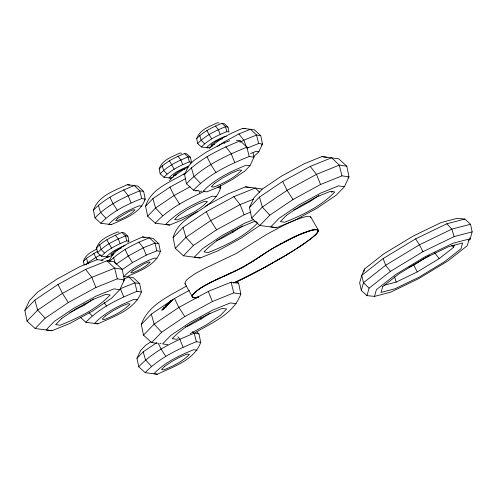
<?xml version="1.0" encoding="UTF-8"?>
<svg xmlns="http://www.w3.org/2000/svg" width="497" height="497" viewBox="0 0 497 497"><rect width="100%" height="100%" fill="white"/><g stroke="black" fill="none" stroke-linecap="round" stroke-linejoin="round"><path stroke-width="0.75" d="M310.867 217.804L310.408 216.611L308.836 216.301A52.148 7.349 -29.7 0 0 301.424 217.854M318.186 231.068L317.726 229.869L316.154 229.558A52.148 7.349 -29.7 0 0 308.736 231.117L302.331 233.453A46.358 6.529 -29.7 0 0 297.722 235.41A47.053 6.629 -29.7 0 0 292.603 237.759L283.433 242.356M363.736 271.94L364.568 268.952L383.802 253.849L413.038 236.125L441.112 222.55L457.302 218.313L464.844 219.065L470.516 224.246L472.15 231.869L470.063 239.337L468.876 240.268M374.514 296.392L376.391 289.676L395.618 274.574L424.854 256.843L452.935 243.275L469.125 239.032L467.242 245.748L448.014 260.857L418.778 278.581L390.704 292.155L374.514 296.392L366.972 295.64L361.3 290.459L363.469 282.706L361.754 275.363L364.568 268.952M366.972 295.64L369.06 288.173L390.437 271.381L422.941 251.675L454.152 236.584L472.15 231.869M384.069 285.272L396.221 282.091L417.281 271.909L439.211 258.608L453.637 247.276L454.246 245.12M318.08 231.416L318.186 231.068M317.9 231.788L318.266 230.08L310.793 216.984M24.85 310.426L34.833 300.101L58.043 284.439L85.602 269.417L106.998 260.77L114.049 261.807L122.175 269.231L124.362 279.892L119.765 289.72L111.527 298.243L92.367 311.172L69.617 323.578L51.955 330.716L35.169 328.511L27.037 321.087L24.85 310.426L29.447 300.598L37.685 292.074L56.844 279.14L79.601 266.74L97.257 259.602L103.078 260.459M93.417 210.237C98.294 195.806 114.652 190.525 127.263 184.698L137.781 186.058L143.633 191.401L145.205 199.073C140.328 213.505 123.97 218.792 111.359 224.613L100.841 223.259L94.989 217.916L93.417 210.237C104.476 198.601 119.547 191.451 134.277 185.543L139.787 190.836L141.701 198.558L145.205 199.073L144.211 200.098M84.161 264.938L83.44 261.422C85.167 254.93 91.498 251.867 96.915 248.891M112.9 255.067L108.017 257.042L101.345 256.185L97.592 252.756L96.586 247.835C99.537 238.852 109.644 235.553 117.46 231.956L119.069 232.198M109.197 261.217C114.416 247.605 130.289 242.654 142.44 236.963L152.958 238.318L158.81 243.66L160.382 251.339C155.505 265.771 139.148 271.051 126.536 276.879L123.915 276.494C132.177 267.79 143.447 262.447 154.455 258.03L157.077 258.415M173.41 176.975L170.614 178.106L163.942 177.249L160.189 173.82L159.183 168.899C162.134 159.916 172.242 156.617 180.057 153.02L181.666 153.262M197.514 211.542L181.79 220.109L169.589 225.042L155.263 223.19L147.634 216.22L145.584 206.205C151.02 188.649 170.241 182.213 184.555 173.577M212.281 146.155L208.094 147.851L201.422 146.994L197.669 143.565L196.663 138.644C199.614 129.661 209.722 126.362 217.537 122.765L219.146 123.001M198.278 190.867L193.501 190.165L186.456 183.735L184.561 174.49L188.543 165.973L193.805 160.537L206.025 152.287L220.538 144.372L229.695 140.676M80.452 317.359L85.844 322.28L97.984 323.851C113.72 316.459 134.849 309.842 141.372 292.012L139.632 283.526L133.159 277.618L128.773 276.978L123.865 278.96M259.769 225.508L240.616 238.436L217.86 250.842L200.204 257.98L183.412 255.775L175.286 248.351L173.099 237.69C179.752 212.828 213.499 211.598 220.767 187.481L220.326 185.338M157.263 343.384L151.622 342.557L143.49 335.133L141.31 324.466C148.268 304.487 169.8 295.945 186.686 285.893M196.818 331.94L198.974 333.909L200.713 342.396C194.19 360.219 173.068 366.836 157.325 374.235L145.186 372.663L138.713 366.755L136.973 358.269L140.632 350.441L145.459 345.452L151.076 341.663M249.985 165.725L246.27 165.184C230.676 171.44 214.716 179.007 203.012 191.333L206.721 191.879L217.99 187.326L232.503 179.411L244.723 171.161L249.985 165.725L253.967 157.207L253.091 152.939M253.545 156.835L258.869 151.784L262.484 144.043L260.763 135.644L254.358 129.798L242.853 128.313C230.807 133.146 218.481 138.998 209.436 148.516M249.488 207.417L254.085 197.589L262.329 189.065L281.482 176.137L304.239 163.73L321.894 156.592L338.687 158.798L346.819 166.222L349 176.882L344.409 186.717L336.165 195.234L317.005 208.168L294.255 220.569L276.593 227.707L259.807 225.501L251.675 218.084L249.488 207.417L259.477 197.098L282.681 181.43L310.246 166.408L331.636 157.76L339.296 165.116L341.955 175.845L349 176.882L347.95 177.969M194.774 332.878C211.846 322.69 233.745 314.154 240.821 293.932L238.635 283.271L236.466 281.29M192.755 294.945C190.792 298.56 196.942 297.43 198.688 296.827M168.955 303.642L167.191 304.642M317.664 232.205L318.055 231.627M167.147 304.593L168.011 303.971L167.644 304.245M193.029 294.528C189.854 298.281 196.489 298.032 198.539 296.995L197.657 297.187M317.111 232.894C318.571 231.708 318.012 229.359 315.918 229.807A52.148 7.349 -29.7 0 0 308.5 231.36L302.095 233.702A46.358 6.529 -29.7 0 0 299.082 234.957A47.053 6.629 -29.7 0 0 292.366 238.001L272.157 248.798M317.353 232.646L317.813 232.037M193.37 294.087C189.046 297.833 195.619 298.815 198.297 297.237M317.508 232.484L316.738 233.373A36.269 5.113 -29.7 0 1 314.57 235.609M170.688 301.859L170.222 302.207M162.712 309.165L163.544 308.805M192.973 294.497L193.768 293.621M193.376 294.031L194.234 293.124M169.8 301.965L170.384 301.517L169.564 302.188L171.31 301.132L170.875 301.549M94.989 217.916C107.11 205.155 123.641 197.309 139.787 190.836L143.633 191.401M100.841 223.259C111.9 211.616 126.971 204.466 141.701 198.558M159.183 168.899C166.048 161.674 175.41 157.232 184.555 153.561L186.729 153.884L190.488 157.307L191.494 162.227L190.463 163.296M160.189 173.82C167.737 165.874 178.032 160.991 188.09 156.953L190.488 157.307M196.663 138.644C203.528 131.413 212.89 126.971 222.035 123.306L224.209 123.623L227.968 127.052L228.974 131.972L226.794 131.655C217.649 135.321 208.286 139.763 201.422 146.994M163.942 177.249C170.806 170.017 180.169 165.582 189.314 161.91L191.494 162.227M83.44 261.422L86.521 258.235L97.623 251.252M96.586 247.835C103.451 240.61 112.807 236.168 121.958 232.497L124.132 232.82L127.884 236.243L128.897 241.169L127.866 242.232M197.669 143.565C205.218 135.619 215.512 130.736 225.57 126.698L227.968 127.052M27.037 321.087L37.685 310.078L62.442 293.373L91.839 277.345L114.658 268.125L122.175 269.231M85.9 264.839L87.839 262.838L95.722 257.521L100.4 254.967M97.592 252.756C105.14 244.81 115.434 239.927 125.492 235.895L127.884 236.243M169.44 180.548L173.664 176.18L183.474 169.558L188.649 166.737M145.584 206.205L152.914 198.626L169.955 187.127L185.474 178.665M101.345 256.185C108.209 248.954 117.572 244.518 126.716 240.846L128.897 241.169M35.169 328.511L45.152 318.192L68.356 302.524L95.921 287.502L117.311 278.854L124.362 279.892L123.312 280.979M184.561 174.49C199.632 158.63 220.177 148.883 240.25 140.831L246.885 147.205L249.19 156.505L253.967 157.207M147.634 216.22L155.592 207.994L174.087 195.507L190.059 186.804M109.588 261.478C120.566 250.469 135.141 243.518 149.448 237.802L154.965 243.095L156.878 250.823L160.382 251.339M186.456 183.735C202.726 166.563 225.178 155.909 246.885 147.205L248.37 147.423M155.263 223.19C168.682 208.535 187.158 199.44 204.882 191.053M193.501 190.165C208.572 174.304 229.117 164.557 249.19 156.505M85.844 322.28C99.68 307.711 118.547 298.765 136.979 291.366L141.372 292.012M261.497 145.062L262.484 144.043L258.651 143.478L247.009 148.187M219.717 188.568L220.767 187.481L217.81 187.046M173.099 237.69L183.082 227.365L206.292 211.703L233.851 196.682L255.247 188.034L262.292 189.071M175.286 248.351L185.934 237.342L210.685 220.637L240.088 204.609L253.638 199.135M183.412 255.775L193.401 245.456L216.605 229.788L244.17 214.766L250.587 212.169M141.31 324.466L151.293 314.147L174.497 298.48L189.289 290.422M162.749 309.128L163.115 308.767M167.762 303.959L169.452 303.108M168.44 303.257L170.272 302.282M168.818 302.872L170.39 302.027M170.136 301.505L171.664 300.828M170.546 301.089L171.571 300.592M168.272 303.847L167.458 304.468M170.645 301.393L169.856 302.008M169.278 303.22L169.235 303.245M251.675 218.084L262.329 207.069L287.08 190.363L316.477 174.335L339.296 165.116L346.819 166.222M143.49 335.133L154.145 324.125L178.895 307.413L208.299 291.385L231.117 282.166L238.635 283.271M257.887 222.755C244.375 236.709 226.141 245.363 208.305 252.513L204.006 251.88C217.562 237.609 236.038 228.844 254.097 221.6L256.961 222.022M259.807 225.501L269.79 215.182L293 199.514L320.559 184.493L341.955 175.845M151.622 342.557L161.606 332.232L184.816 316.57L212.381 301.542L233.77 292.901L240.821 293.932M136.973 358.269L143.192 351.839L157.009 342.514M138.713 366.755C153.735 350.944 174.205 341.234 194.209 333.207L198.974 333.909M145.186 372.663C159.021 358.095 177.889 349.142 196.321 341.75L200.713 342.396M166.538 305.208L168.222 304.282M166.756 305.108L167.998 304.444M168.079 304.518L167.818 304.686L168.216 304.412M193.836 293.534L194.756 292.609M194.358 293.013L195.34 292.062M162.979 309.01L163.718 308.494L163.271 308.705M313.868 236.243L314.968 235.199A36.269 5.113 -29.7 0 0 317.136 232.963M163.693 308.687L163.724 308.656A3.529 0.497 -29.7 0 1 164.004 308.413M194.942 292.472L195.986 291.49M314.266 235.839L312.271 237.609M313.098 236.914L314.104 236M163.451 308.805L163.513 308.749A2.771 0.391 -29.7 0 1 163.786 308.519M195.83 291.652L196.7 290.894M195.588 291.901L197.483 290.279M312.663 237.199L310.668 238.84M312.507 237.361L309.42 239.865M464.844 219.065L446.846 223.774L415.635 238.871L383.131 258.57L361.754 275.363L359.666 282.83L361.3 290.459M163.401 308.115L166.079 306.606L164.103 307.742M310.824 238.678L307.227 241.492M309.811 239.455L303.524 244.114M197.328 290.441L198.34 289.633M197.092 290.683L199.875 288.689A12.406 1.746 -29.7 0 1 203.36 286.496C217.593 278.19 233.453 273.083 247.556 264.522M307.618 241.082L305.052 242.971M198.185 289.801L199.266 288.968M165.01 307.686L163.246 308.631L164.973 307.742L164.625 307.892M305.208 242.809L302.188 245.033M169.315 302.835L169.831 302.592M199.111 289.136L200.272 288.285A12.406 1.746 -29.7 0 1 203.751 286.086M303.922 243.704L296.572 248.649M217.568 146.379L223.88 142.117L238.883 133.941L250.525 129.232L256.558 135.029L258.651 143.478M183.2 174.739L184.449 173.894M195.775 191.096L196.974 190.283M116.242 264.124L128.269 256.005L143.298 247.81L154.965 243.095L158.81 243.66M122.268 269.523L132.525 262.596L146.236 255.123L156.878 250.823M69.866 312.632L84.732 304.934L93.566 298.964M216.68 240.473L220.979 238.734L232.975 232.198L242.449 225.806M318.838 195.532L309.37 201.925L297.374 208.46L293.789 209.908M331.493 192.283L332.748 191.438M300.797 245.965L302.424 244.785M185.605 326.964L189.189 325.516L201.186 318.975L210.026 313.011M262.416 254.961L257.403 258.409M258.993 257.34L265.789 252.656M171.571 300.815L171.03 301.076M264.174 253.731L245.481 265.82M301.033 245.723L291.466 251.96M255.793 259.477L257.639 258.16M263.777 254.135L270.648 249.618M298.107 247.655L299.598 246.68M265.634 252.824L267.429 251.588M256.03 259.229L249.09 263.721M252.749 261.36L254.402 260.291M267.274 251.755L272.549 248.388M294.994 249.656L296.728 248.481M170.782 301.555L170.403 301.766L170.72 301.356M293.373 250.681L295.15 249.494M293.528 250.513L286.253 255.147M291.863 251.55L280.737 258.415M168.359 304.04L168.029 304.22L168.626 303.754M251.215 262.254L239.846 268.703M270.405 249.867L274.338 247.332M408.963 267.355L413.759 265.038L429.271 255.632M167.203 305.226C169.173 303.953 162.457 307.829 167.116 305.32M288.422 253.663L282.849 257.073M169.061 303.313L168.62 303.549M282.998 256.906L264.976 267.293M281.134 258.005L275.22 261.49M274.182 247.494L277.991 245.232M279.239 259.105L271.263 263.708M275.997 246.437L281.718 243.188M204.919 285.477L212.878 281.314M273.406 262.435L258.825 270.592A104.358 14.705 -29.7 0 1 234.454 282.836M269.417 264.659L263.174 268.15M239.846 142.335L243.791 140.185L256.558 135.029L260.763 135.644M200.372 191.749L201.67 191.047M101.071 260.316L108.949 256.303M205.093 206.404L227.843 194.004L245.506 186.866L255.247 188.034L259.62 192.233M279.693 244.362L289.155 239.343M159.717 343.856L161.053 343.129M190.227 333.649L206.367 324.858L220.519 315.303L226.607 309.01L222.308 308.376C204.248 315.62 185.772 324.386 172.21 338.656L176.51 339.289L177.883 338.737M261.118 269.25L263.329 267.989M241.871 267.666L243.828 266.622M261.279 269.088L259.061 270.343A104.358 14.705 -29.7 0 1 234.69 282.594M242.02 267.504L237.777 269.734M288.999 239.504L292.758 237.597A47.053 6.629 -29.7 0 1 299.48 234.547A46.358 6.529 -29.7 0 1 302.487 233.292L308.898 230.95A52.148 7.349 -29.7 0 1 316.303 229.403L318.266 230.08M213.027 281.147L203.596 286.253A12.406 1.746 -29.7 0 0 200.117 288.446M237.933 269.573L233.534 271.772M171.297 300.561L173.037 299.722L171.204 300.666M166.576 305.282L165.675 305.779L168.054 304.537L166.818 305.152M171.285 300.567L170.925 300.797M171.428 300.716L171.782 300.492M171.148 300.691L171.595 300.579M212.871 281.308L220.861 277.494M168.346 303.81L168.937 303.586M235.827 270.592L227.061 274.766M214.729 280.42L231.54 272.617M170.303 302.008L169.086 302.592L170.664 301.797M222.793 276.705L224.917 275.742M214.592 144.211L211.834 145.323L210.927 145.192L215.201 141.844L218.748 139.912L221.507 138.8L222.414 138.93M176.423 174.745L174.354 175.584L173.447 175.447L177.721 172.105L181.268 170.167L184.027 169.055L184.934 169.191M250.643 153.53L255.998 151.368L258.869 151.784M125.163 245.468C118.404 248.183 111.483 251.463 106.408 256.806L108.017 257.042M121.423 247.991L115.124 251.041L110.85 254.383L111.757 254.52L113.825 253.681M107.135 261.031L109.93 259.9M253.718 219.556L244.536 223.265L221.786 235.671L202.627 248.599L194.383 257.123L200.204 257.98M301.424 217.854L295.019 220.19A46.358 6.529 -29.7 0 0 292.006 221.445A47.053 6.629 -29.7 0 0 285.29 224.495L266.864 234.23L236.51 253.358L205.559 268.051L196.278 272.99A12.406 1.746 -29.7 0 0 192.799 275.183C190.084 277.55 185.095 279.687 184.934 283.7L192.407 296.796M470.516 224.246L451.829 229.136L419.418 244.81L385.666 265.268L363.469 282.706L369.06 288.173M236.41 140.371L240.25 140.831M242.853 128.313L245.717 128.735M226.315 136.433L225.24 136.277C218.481 138.986 211.56 142.272 206.485 147.615L208.094 147.851M321.894 156.592L326.989 157.344M344.409 186.717L338.587 185.859L320.932 192.998L298.175 205.398L279.022 218.326L270.778 226.849L276.593 227.707M188.835 166.688L187.76 166.532C181.001 169.241 174.08 172.527 169.005 177.87L170.614 178.106M245.506 186.866L250.594 187.617M216.456 196.713L212.43 196.122C195.538 202.9 178.249 211.101 165.563 224.451L169.589 225.042M127.263 184.698L129.885 185.089M141.9 206.149L139.278 205.764C128.269 210.181 117.006 215.53 108.737 224.228L111.359 224.613M142.44 236.963L145.062 237.349M139.632 283.526L134.867 282.83L120.417 288.67L123.666 296.752M236.224 303.766L230.403 302.909L212.747 310.047L189.991 322.447L170.838 335.382L162.594 343.899L167.688 344.651M119.765 289.72L113.95 288.869L96.288 296.001L73.537 308.407L54.378 321.335L46.134 329.859L51.955 330.716M137.712 299.84L134.302 299.337C119.982 305.083 105.327 312.035 94.573 323.354L97.984 323.851M197.054 350.217L193.644 349.714C179.324 355.461 164.669 362.412 153.915 373.732L157.325 374.235M185.623 284.191L184.934 283.7M222.035 123.306L225.57 126.698L226.794 131.655M184.555 153.561L188.09 156.953L189.314 161.91M121.958 232.497L125.492 235.895L126.716 240.846M192.55 331.611L194.209 333.207L196.321 341.75M128.773 276.978L134.867 282.83L136.979 291.366M106.998 260.77L114.658 268.125L117.311 278.854M451.605 245.288L453.637 247.276M446.846 223.774L451.829 229.136L454.152 236.584M204.509 143.801L201.061 140.061L199.744 135.457M269.79 215.182L262.329 207.069L259.477 197.098M200.272 183.169L193.799 176.137L191.333 167.495M167.029 174.062L163.581 170.316L162.264 165.712M193.401 245.456L185.934 237.342L183.082 227.365M162.6 215.605L155.592 207.994L152.914 198.626M105.811 218.121L100.437 212.287L98.381 205.106M104.432 252.998L100.984 249.252L99.667 244.648M161.606 332.232L154.145 324.125L151.293 314.147M88.826 263.907L87.839 262.838L86.521 258.235M151.399 366.233L145.459 359.778L143.192 351.839M89.087 312.625L92.057 315.856M45.152 318.192L37.685 310.078L34.833 300.101M310.246 166.408L316.477 174.335L320.559 184.493M238.883 133.941L243.791 140.185L246.742 147.516M215.425 125.977L218.307 129.636L220.19 134.327M225.744 146.69L231.148 153.561L234.683 162.364M233.851 196.682L240.088 204.609L244.17 214.766M177.945 156.232L180.827 159.891L182.71 164.582M123.635 189.842L128.12 195.551L131.059 202.857M138.812 242.101L143.298 247.81L146.236 255.123M115.347 235.168L118.224 238.827L120.112 243.518M177.957 336.755L179.759 339.047L183.008 347.13M85.602 269.417L91.839 277.345L95.921 287.502M434.44 252.501L439.211 258.608M390.437 271.381L385.666 265.268L383.131 258.57M293 199.514L287.08 190.363L282.681 181.43M211.672 138.967L206.914 130.618M216.002 172.552L210.871 164.613L207.063 156.878M232.186 230.975L232.975 232.198M216.605 229.788L210.685 220.637L206.292 211.703M174.192 169.222L169.434 160.873M179.641 204.105L174.087 195.507L169.955 187.127M200.397 317.751L201.186 318.975M117.348 210.33L113.092 203.739L109.924 197.315M184.816 316.57L178.895 307.413L174.497 298.48M132.525 262.596L128.269 256.005L125.101 249.575M111.595 248.158L106.836 239.809M165.849 356.486L161.14 349.198L158.276 343.384M97.282 259.931L93.691 253.395M104.153 302.462L106.507 306.102M83.937 303.71L84.732 304.934M68.356 302.524L62.442 293.373L58.043 284.439M415.635 238.871L419.418 244.81L422.941 251.675M413.759 265.038L417.281 271.909M223.88 142.117L224.514 143.397M198.788 190.345L199.881 193.072M208.299 291.385L212.381 301.542M394.525 276.674L396.221 282.091M113.558 257.365L115.403 263.832M231.117 282.166L233.77 292.901M469.721 237.87L470.063 239.337M316.974 233.124A36.269 5.113 -29.7 0 1 314.812 235.361M292.603 237.759A47.053 6.629 -29.7 0 1 297.722 235.41M259.223 270.175A104.358 14.705 -29.7 0 1 233.553 283.041M382.665 286.645L381.044 292.429L394.997 288.776L419.195 277.077L444.399 261.801L460.974 248.78L462.589 242.996L448.636 246.649L424.438 258.347L399.24 273.623L382.665 286.645M117.826 218.22L115.664 220.451L117.193 220.674C123.598 218.102 130.158 214.99 134.973 209.927L133.445 209.703L128.816 211.573L117.826 218.22M61.845 318.322L55.757 324.616L60.056 325.249C78.11 318.005 96.592 309.233 110.148 294.963L105.849 294.336L92.802 299.604L75.998 308.767L61.845 318.322M178.274 215.729L174.596 219.531L177.193 219.91C188.09 215.536 199.241 210.25 207.423 201.639L204.826 201.254L196.955 204.435L186.81 209.964L178.274 215.729M214.741 183.281L211.349 186.785L213.741 187.139C223.799 183.107 234.093 178.218 241.648 170.272L239.25 169.918L231.987 172.857L222.625 177.957L214.741 183.281M133.003 270.48L130.841 272.716L132.37 272.94C138.775 270.368 145.335 267.256 150.15 262.192L148.622 261.969L143.993 263.839L133.003 270.48M105.345 315.962L102.233 319.18L104.432 319.503C113.664 315.794 123.119 311.308 130.059 304.009L127.859 303.686L121.181 306.388L112.583 311.072L105.345 315.962M162.42 309.482L161.773 310.159L164.656 308.413L162.152 309.911L162.42 309.482M163.762 308.103L166.01 307.009L163.762 308.103M165.544 306.258L164.892 306.929L167.775 305.189L165.271 306.68L165.544 306.258M168.172 303.537L169.8 302.754L168.172 303.537M170.104 302.605L170.421 302.449L170.104 302.605M286.483 215.313L280.395 221.606L284.694 222.24C302.754 214.996 321.23 206.224 334.785 191.96L330.486 191.326L317.446 196.595L300.635 205.758L286.483 215.313M164.687 366.339L161.575 369.557L163.774 369.88C173.012 366.177 182.461 361.692 189.4 354.392L187.201 354.069L180.523 356.765L171.925 361.449L164.687 366.339"/></g></svg>
